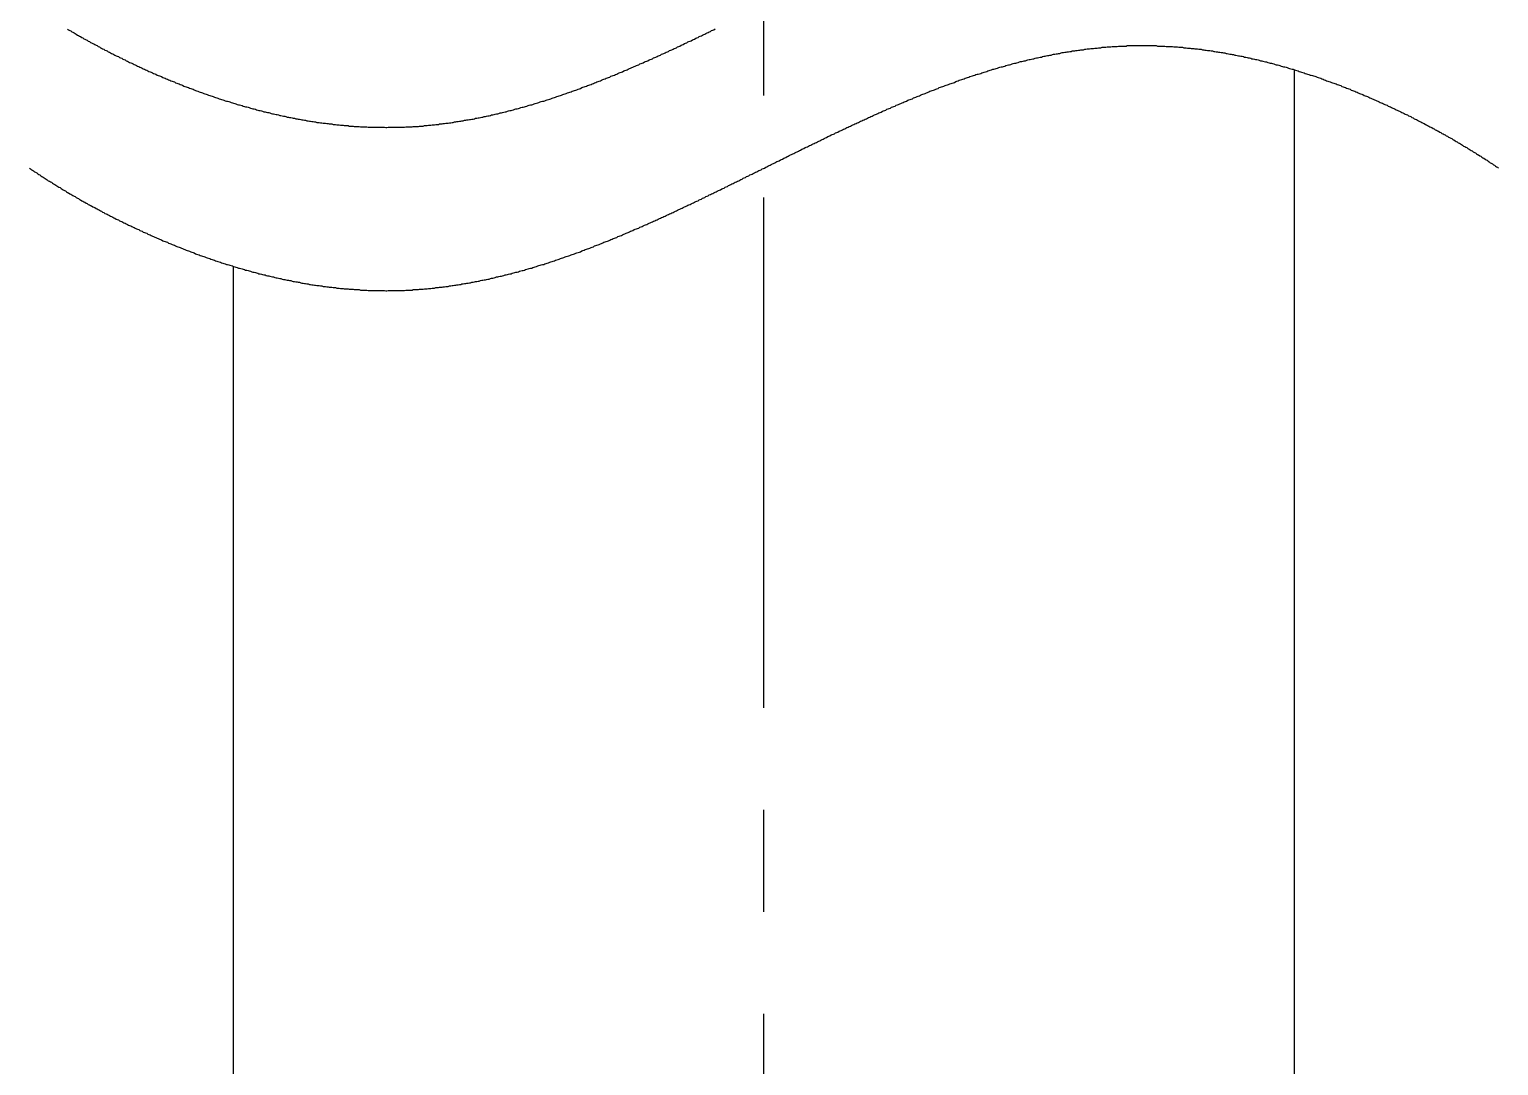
# Model space of a CAD drawing. Extents: x 41.8 to 100, y 120 to 187.8.
# Drawn here: x 71.929 to 75.529, y 160.211 to 162.751 of the extents above; entities that cross this region are included whole.
import ezdxf

# ---------------------------------------------------------------- set-up
doc = ezdxf.new("R2010")
doc.units = 0
doc.linetypes.add('CENTER', pattern=[2, 1.25, -0.25, 0.25, -0.25])
doc.layers.get('0').update_dxf_attribs({"linetype": 'CONTINUOUS'})
doc.layers.add('CENTER', color=1, linetype='CENTER')

msp = doc.modelspace()

# ---------------------------------------------------------------- linework, layer by layer
at = {"color": 7, "linetype": 'CONTINUOUS'}
for p, q in [((75.0288, 157.0376), (75.0288, 162.6515)), ((72.4288, 157.0376), (72.4288, 162.1701))]:
    msp.add_line(p, q, dxfattribs=at)
at = {"color": 3}
for points in [[(72.0225, 162.751, 0), (72.0251, 162.75, 0), (72.0278, 162.748, 0), (72.0304, 162.747, 0), (72.0331, 162.745, 0), (72.0357, 162.744, 0), (72.0384, 162.742, 0), (72.041, 162.741, 0), (72.0437, 162.739, 0), (72.0464, 162.737, 0), (72.0491, 162.736, 0), (72.0517, 162.734, 0), (72.0544, 162.733, 0), (72.0571, 162.731, 0), (72.0598, 162.73, 0), (72.0624, 162.728, 0), (72.0651, 162.727, 0), (72.0678, 162.725, 0), (72.0705, 162.724, 0), (72.0732, 162.722, 0), (72.0759, 162.721, 0), (72.0786, 162.719, 0), (72.0813, 162.718, 0), (72.084, 162.716, 0), (72.0867, 162.715, 0), (72.0894, 162.714, 0), (72.0921, 162.712, 0), (72.0948, 162.711, 0), (72.0975, 162.709, 0), (72.1003, 162.708, 0), (72.103, 162.706, 0), (72.1057, 162.705, 0), (72.1084, 162.703, 0), (72.1111, 162.702, 0), (72.1139, 162.7, 0), (72.1166, 162.699, 0), (72.1193, 162.698, 0), (72.1221, 162.696, 0), (72.1248, 162.695, 0), (72.1275, 162.693, 0), (72.1303, 162.692, 0), (72.133, 162.691, 0), (72.1358, 162.689, 0), (72.1385, 162.688, 0), (72.1413, 162.686, 0), (72.144, 162.685, 0), (72.1468, 162.684, 0), (72.1495, 162.682, 0), (72.1523, 162.681, 0), (72.155, 162.68, 0), (72.1578, 162.678, 0), (72.1606, 162.677, 0), (72.1633, 162.676, 0), (72.1661, 162.674, 0), (72.1689, 162.673, 0), (72.1717, 162.671, 0), (72.1744, 162.67, 0), (72.1772, 162.669, 0), (72.18, 162.668, 0), (72.1828, 162.666, 0), (72.1855, 162.665, 0), (72.1883, 162.664, 0), (72.1911, 162.662, 0), (72.1939, 162.661, 0), (72.1967, 162.66, 0), (72.1995, 162.658, 0), (72.2023, 162.657, 0), (72.2051, 162.656, 0), (72.2079, 162.654, 0), (72.2107, 162.653, 0), (72.2135, 162.652, 0), (72.2163, 162.651, 0), (72.2191, 162.649, 0), (72.2219, 162.648, 0), (72.2247, 162.647, 0), (72.2275, 162.646, 0), (72.2303, 162.644, 0), (72.2332, 162.643, 0), (72.236, 162.642, 0), (72.2388, 162.641, 0), (72.2416, 162.639, 0), (72.2444, 162.638, 0), (72.2473, 162.637, 0), (72.2501, 162.636, 0), (72.2529, 162.635, 0), (72.2558, 162.633, 0), (72.2586, 162.632, 0), (72.2614, 162.631, 0), (72.2643, 162.63, 0), (72.2671, 162.629, 0), (72.27, 162.627, 0), (72.2728, 162.626, 0), (72.2756, 162.625, 0), (72.2785, 162.624, 0), (72.2813, 162.623, 0), (72.2842, 162.622, 0), (72.287, 162.62, 0), (72.2899, 162.619, 0), (72.2928, 162.618, 0), (72.2956, 162.617, 0), (72.2985, 162.616, 0), (72.3013, 162.615, 0), (72.3042, 162.614, 0), (72.3071, 162.612, 0), (72.3099, 162.611, 0), (72.3128, 162.61, 0), (72.3157, 162.609, 0), (72.3186, 162.608, 0), (72.3214, 162.607, 0), (72.3243, 162.606, 0), (72.3272, 162.605, 0), (72.3301, 162.604, 0), (72.333, 162.603, 0), (72.3358, 162.601, 0), (72.3387, 162.6, 0), (72.3416, 162.599, 0), (72.3445, 162.598, 0), (72.3474, 162.597, 0), (72.3503, 162.596, 0), (72.3532, 162.595, 0), (72.3561, 162.594, 0), (72.359, 162.593, 0), (72.3619, 162.592, 0), (72.3648, 162.591, 0), (72.3677, 162.59, 0), (72.3706, 162.589, 0), (72.3735, 162.588, 0), (72.3765, 162.587, 0), (72.3794, 162.586, 0), (72.3823, 162.585, 0), (72.3852, 162.584, 0), (72.3881, 162.583, 0), (72.391, 162.582, 0), (72.394, 162.581, 0), (72.3969, 162.58, 0), (72.3998, 162.579, 0), (72.4028, 162.578, 0), (72.4057, 162.577, 0), (72.4086, 162.576, 0), (72.4115, 162.575, 0), (72.4145, 162.575, 0), (72.4174, 162.574, 0), (72.4204, 162.573, 0), (72.4233, 162.572, 0), (72.4262, 162.571, 0), (72.4292, 162.57, 0), (72.4321, 162.569, 0), (72.4351, 162.568, 0), (72.438, 162.567, 0), (72.441, 162.566, 0), (72.4439, 162.566, 0), (72.4469, 162.565, 0), (72.4499, 162.564, 0), (72.4528, 162.563, 0), (72.4558, 162.562, 0), (72.4587, 162.561, 0), (72.4617, 162.561, 0), (72.4647, 162.56, 0), (72.4676, 162.559, 0), (72.4706, 162.558, 0), (72.4736, 162.557, 0), (72.4765, 162.556, 0), (72.4795, 162.556, 0), (72.4825, 162.555, 0), (72.4855, 162.554, 0), (72.4885, 162.553, 0), (72.4914, 162.552, 0), (72.4944, 162.552, 0), (72.4974, 162.551, 0), (72.5004, 162.55, 0), (72.5034, 162.549, 0), (72.5064, 162.549, 0), (72.5093, 162.548, 0), (72.5123, 162.547, 0), (72.5153, 162.547, 0), (72.5183, 162.546, 0), (72.5213, 162.545, 0), (72.5243, 162.544, 0), (72.5273, 162.544, 0), (72.5303, 162.543, 0), (72.5333, 162.542, 0), (72.5363, 162.542, 0), (72.5393, 162.541, 0), (72.5423, 162.54, 0), (72.5453, 162.54, 0), (72.5483, 162.539, 0), (72.5514, 162.538, 0), (72.5544, 162.538, 0), (72.5574, 162.537, 0), (72.5604, 162.536, 0), (72.5634, 162.536, 0), (72.5664, 162.535, 0), (72.5695, 162.535, 0), (72.5725, 162.534, 0), (72.5755, 162.533, 0), (72.5785, 162.533, 0), (72.5815, 162.532, 0), (72.5846, 162.532, 0), (72.5876, 162.531, 0), (72.5906, 162.531, 0), (72.5937, 162.53, 0), (72.5967, 162.529, 0), (72.5997, 162.529, 0), (72.6027, 162.528, 0), (72.6058, 162.528, 0), (72.6088, 162.527, 0), (72.6119, 162.527, 0), (72.6149, 162.526, 0), (72.6179, 162.526, 0), (72.621, 162.525, 0), (72.624, 162.525, 0), (72.6271, 162.524, 0), (72.6301, 162.524, 0), (72.6331, 162.523, 0), (72.6362, 162.523, 0), (72.6392, 162.523, 0), (72.6423, 162.522, 0), (72.6453, 162.522, 0), (72.6484, 162.521, 0), (72.6514, 162.521, 0), (72.6545, 162.521, 0), (72.6575, 162.52, 0), (72.6606, 162.52, 0), (72.6637, 162.519, 0), (72.6667, 162.519, 0), (72.6698, 162.519, 0), (72.6728, 162.518, 0), (72.6759, 162.518, 0), (72.6789, 162.518, 0), (72.682, 162.517, 0), (72.6851, 162.517, 0), (72.6881, 162.517, 0), (72.6912, 162.516, 0), (72.6943, 162.516, 0), (72.6973, 162.516, 0), (72.7004, 162.515, 0), (72.7035, 162.515, 0), (72.7065, 162.515, 0), (72.7096, 162.515, 0), (72.7127, 162.514, 0), (72.7157, 162.514, 0), (72.7188, 162.514, 0), (72.7219, 162.514, 0), (72.7249, 162.513, 0), (72.728, 162.513, 0), (72.7311, 162.513, 0), (72.7342, 162.513, 0), (72.7372, 162.513, 0), (72.7403, 162.512, 0), (72.7434, 162.512, 0), (72.7465, 162.512, 0), (72.7495, 162.512, 0), (72.7526, 162.512, 0), (72.7557, 162.512, 0), (72.7588, 162.511, 0), (72.7618, 162.511, 0), (72.7649, 162.511, 0), (72.768, 162.511, 0), (72.7711, 162.511, 0), (72.7741, 162.511, 0), (72.7772, 162.511, 0), (72.7803, 162.511, 0), (72.7834, 162.511, 0), (72.7865, 162.511, 0), (72.7895, 162.511, 0), (72.7926, 162.511, 0), (72.7957, 162.511, 0), (72.7988, 162.511, 0), (72.8019, 162.51, 0), (72.8049, 162.51, 0), (72.808, 162.511, 0), (72.8111, 162.511, 0), (72.8142, 162.511, 0), (72.8173, 162.511, 0), (72.8203, 162.511, 0), (72.8234, 162.511, 0), (72.8265, 162.511, 0), (72.8296, 162.511, 0), (72.8327, 162.511, 0), (72.8357, 162.511, 0), (72.8388, 162.511, 0), (72.8419, 162.511, 0), (72.845, 162.511, 0), (72.848, 162.511, 0), (72.8511, 162.512, 0), (72.8542, 162.512, 0), (72.8573, 162.512, 0), (72.8603, 162.512, 0), (72.8634, 162.512, 0), (72.8665, 162.512, 0), (72.8696, 162.513, 0), (72.8726, 162.513, 0), (72.8757, 162.513, 0), (72.8788, 162.513, 0), (72.8819, 162.513, 0), (72.8849, 162.514, 0), (72.888, 162.514, 0), (72.8911, 162.514, 0), (72.8941, 162.514, 0), (72.8972, 162.515, 0), (72.9003, 162.515, 0), (72.9033, 162.515, 0), (72.9064, 162.516, 0), (72.9095, 162.516, 0), (72.9125, 162.516, 0), (72.9156, 162.517, 0), (72.9187, 162.517, 0), (72.9217, 162.517, 0), (72.9248, 162.518, 0), (72.9278, 162.518, 0), (72.9309, 162.518, 0), (72.9339, 162.519, 0), (72.937, 162.519, 0), (72.9401, 162.519, 0), (72.9431, 162.52, 0), (72.9462, 162.52, 0), (72.9492, 162.521, 0), (72.9523, 162.521, 0), (72.9553, 162.521, 0), (72.9584, 162.522, 0), (72.9614, 162.522, 0), (72.9645, 162.523, 0), (72.9675, 162.523, 0), (72.9706, 162.524, 0), (72.9736, 162.524, 0), (72.9766, 162.525, 0), (72.9797, 162.525, 0), (72.9827, 162.526, 0), (72.9858, 162.526, 0), (72.9888, 162.527, 0), (72.9918, 162.527, 0), (72.9949, 162.528, 0), (72.9979, 162.528, 0), (73.0009, 162.529, 0), (73.004, 162.529, 0), (73.007, 162.53, 0), (73.01, 162.53, 0), (73.0131, 162.531, 0), (73.0161, 162.531, 0), (73.0191, 162.532, 0), (73.0221, 162.533, 0), (73.0251, 162.533, 0), (73.0282, 162.534, 0), (73.0312, 162.534, 0), (73.0342, 162.535, 0), (73.0372, 162.536, 0), (73.0402, 162.536, 0), (73.0433, 162.537, 0), (73.0463, 162.537, 0), (73.0493, 162.538, 0), (73.0523, 162.539, 0), (73.0553, 162.539, 0), (73.0583, 162.54, 0), (73.0613, 162.541, 0), (73.0643, 162.541, 0), (73.0673, 162.542, 0), (73.0703, 162.543, 0), (73.0733, 162.544, 0), (73.0763, 162.544, 0), (73.0793, 162.545, 0), (73.0823, 162.546, 0), (73.0853, 162.546, 0), (73.0883, 162.547, 0), (73.0913, 162.548, 0), (73.0943, 162.549, 0), (73.0972, 162.549, 0), (73.1002, 162.55, 0), (73.1032, 162.551, 0), (73.1062, 162.552, 0), (73.1092, 162.552, 0), (73.1122, 162.553, 0), (73.1151, 162.554, 0), (73.1181, 162.555, 0), (73.1211, 162.556, 0), (73.1241, 162.556, 0), (73.127, 162.557, 0), (73.13, 162.558, 0), (73.133, 162.559, 0), (73.1359, 162.56, 0), (73.1389, 162.56, 0), (73.1419, 162.561, 0), (73.1448, 162.562, 0), (73.1478, 162.563, 0), (73.1507, 162.564, 0), (73.1537, 162.565, 0), (73.1566, 162.566, 0), (73.1596, 162.566, 0), (73.1625, 162.567, 0), (73.1655, 162.568, 0), (73.1684, 162.569, 0), (73.1714, 162.57, 0), (73.1743, 162.571, 0), (73.1773, 162.572, 0), (73.1802, 162.573, 0), (73.1832, 162.574, 0), (73.1861, 162.575, 0), (73.189, 162.575, 0), (73.192, 162.576, 0), (73.1949, 162.577, 0), (73.1978, 162.578, 0), (73.2008, 162.579, 0), (73.2037, 162.58, 0), (73.2066, 162.581, 0), (73.2095, 162.582, 0), (73.2125, 162.583, 0), (73.2154, 162.584, 0), (73.2183, 162.585, 0), (73.2212, 162.586, 0), (73.2242, 162.587, 0), (73.2271, 162.588, 0), (73.23, 162.589, 0), (73.2329, 162.59, 0), (73.2358, 162.591, 0), (73.2387, 162.592, 0), (73.2416, 162.593, 0), (73.2445, 162.594, 0), (73.2474, 162.595, 0), (73.2503, 162.596, 0), (73.2532, 162.597, 0), (73.2561, 162.598, 0), (73.259, 162.599, 0), (73.2619, 162.6, 0), (73.2648, 162.601, 0), (73.2677, 162.602, 0), (73.2706, 162.603, 0), (73.2735, 162.604, 0), (73.2764, 162.605, 0), (73.2793, 162.606, 0), (73.2822, 162.608, 0), (73.2851, 162.609, 0), (73.2879, 162.61, 0), (73.2908, 162.611, 0), (73.2937, 162.612, 0), (73.2966, 162.613, 0), (73.2994, 162.614, 0), (73.3023, 162.615, 0), (73.3052, 162.616, 0), (73.3081, 162.617, 0), (73.3109, 162.618, 0), (73.3138, 162.62, 0), (73.3167, 162.621, 0), (73.3195, 162.622, 0), (73.3224, 162.623, 0), (73.3253, 162.624, 0), (73.3281, 162.625, 0), (73.331, 162.626, 0), (73.3339, 162.628, 0), (73.3367, 162.629, 0), (73.3396, 162.63, 0), (73.3424, 162.631, 0), (73.3453, 162.632, 0), (73.3481, 162.633, 0), (73.351, 162.634, 0), (73.3538, 162.636, 0), (73.3567, 162.637, 0), (73.3595, 162.638, 0), (73.3624, 162.639, 0), (73.3652, 162.64, 0), (73.3681, 162.641, 0), (73.3709, 162.643, 0), (73.3737, 162.644, 0), (73.3766, 162.645, 0), (73.3794, 162.646, 0), (73.3823, 162.647, 0), (73.3851, 162.649, 0), (73.3879, 162.65, 0), (73.3908, 162.651, 0), (73.3936, 162.652, 0), (73.3964, 162.653, 0), (73.3993, 162.655, 0), (73.4021, 162.656, 0), (73.4049, 162.657, 0), (73.4077, 162.658, 0), (73.4106, 162.66, 0), (73.4134, 162.661, 0), (73.4162, 162.662, 0), (73.419, 162.663, 0), (73.4219, 162.664, 0), (73.4247, 162.666, 0), (73.4275, 162.667, 0), (73.4303, 162.668, 0), (73.4331, 162.669, 0), (73.4359, 162.671, 0), (73.4388, 162.672, 0), (73.4416, 162.673, 0), (73.4444, 162.674, 0), (73.4472, 162.676, 0), (73.45, 162.677, 0), (73.4528, 162.678, 0), (73.4556, 162.679, 0), (73.4584, 162.681, 0), (73.4612, 162.682, 0), (73.464, 162.683, 0), (73.4668, 162.684, 0), (73.4696, 162.686, 0), (73.4724, 162.687, 0), (73.4752, 162.688, 0), (73.478, 162.69, 0), (73.4808, 162.691, 0), (73.4836, 162.692, 0), (73.4864, 162.693, 0), (73.4892, 162.695, 0), (73.492, 162.696, 0), (73.4948, 162.697, 0), (73.4976, 162.699, 0), (73.5004, 162.7, 0), (73.5032, 162.701, 0), (73.506, 162.702, 0), (73.5088, 162.704, 0), (73.5116, 162.705, 0), (73.5144, 162.706, 0), (73.5172, 162.708, 0), (73.5199, 162.709, 0), (73.5227, 162.71, 0), (73.5255, 162.712, 0), (73.5283, 162.713, 0), (73.5311, 162.714, 0), (73.5339, 162.716, 0), (73.5367, 162.717, 0), (73.5394, 162.718, 0), (73.5422, 162.72, 0), (73.545, 162.721, 0), (73.5478, 162.722, 0), (73.5506, 162.723, 0), (73.5533, 162.725, 0), (73.5561, 162.726, 0), (73.5589, 162.727, 0), (73.5617, 162.729, 0), (73.5644, 162.73, 0), (73.5672, 162.731, 0), (73.57, 162.733, 0), (73.5728, 162.734, 0), (73.5755, 162.735, 0), (73.5783, 162.737, 0), (73.5811, 162.738, 0), (73.5839, 162.739, 0), (73.5866, 162.741, 0), (73.5894, 162.742, 0), (73.5922, 162.743, 0), (73.5949, 162.745, 0), (73.5977, 162.746, 0), (73.6005, 162.748, 0), (73.6033, 162.749, 0), (73.606, 162.75, 0), (73.6088, 162.752, 0)], [(71.9289, 162.411, 0), (71.9314, 162.409, 0), (71.934, 162.407, 0), (71.9365, 162.406, 0), (71.9391, 162.404, 0), (71.9417, 162.402, 0), (71.9442, 162.401, 0), (71.9468, 162.399, 0), (71.9494, 162.397, 0), (71.9519, 162.395, 0), (71.9545, 162.394, 0), (71.9571, 162.392, 0), (71.9597, 162.39, 0), (71.9623, 162.389, 0), (71.9648, 162.387, 0), (71.9674, 162.385, 0), (71.97, 162.384, 0), (71.9726, 162.382, 0), (71.9752, 162.38, 0), (71.9778, 162.379, 0), (71.9804, 162.377, 0), (71.983, 162.376, 0), (71.9856, 162.374, 0), (71.9883, 162.372, 0), (71.9909, 162.371, 0), (71.9935, 162.369, 0), (71.9961, 162.367, 0), (71.9987, 162.366, 0), (72.0014, 162.364, 0), (72.004, 162.363, 0), (72.0066, 162.361, 0), (72.0092, 162.359, 0), (72.0119, 162.358, 0), (72.0145, 162.356, 0), (72.0172, 162.355, 0), (72.0198, 162.353, 0), (72.0225, 162.351, 0), (72.0251, 162.35, 0), (72.0278, 162.348, 0), (72.0304, 162.347, 0), (72.0331, 162.345, 0), (72.0357, 162.344, 0), (72.0384, 162.342, 0), (72.041, 162.341, 0), (72.0437, 162.339, 0), (72.0464, 162.337, 0), (72.0491, 162.336, 0), (72.0517, 162.334, 0), (72.0544, 162.333, 0), (72.0571, 162.331, 0), (72.0598, 162.33, 0), (72.0624, 162.328, 0), (72.0651, 162.327, 0), (72.0678, 162.325, 0), (72.0705, 162.324, 0), (72.0732, 162.322, 0), (72.0759, 162.321, 0), (72.0786, 162.319, 0), (72.0813, 162.318, 0), (72.084, 162.316, 0), (72.0867, 162.315, 0), (72.0894, 162.314, 0), (72.0921, 162.312, 0), (72.0948, 162.311, 0), (72.0975, 162.309, 0), (72.1003, 162.308, 0), (72.103, 162.306, 0), (72.1057, 162.305, 0), (72.1084, 162.303, 0), (72.1111, 162.302, 0), (72.1139, 162.3, 0), (72.1166, 162.299, 0), (72.1193, 162.298, 0), (72.1221, 162.296, 0), (72.1248, 162.295, 0), (72.1275, 162.293, 0), (72.1303, 162.292, 0), (72.133, 162.291, 0), (72.1358, 162.289, 0), (72.1385, 162.288, 0), (72.1413, 162.286, 0), (72.144, 162.285, 0), (72.1468, 162.284, 0), (72.1495, 162.282, 0), (72.1523, 162.281, 0), (72.155, 162.28, 0), (72.1578, 162.278, 0), (72.1606, 162.277, 0), (72.1633, 162.276, 0), (72.1661, 162.274, 0), (72.1689, 162.273, 0), (72.1717, 162.271, 0), (72.1744, 162.27, 0), (72.1772, 162.269, 0), (72.18, 162.268, 0), (72.1828, 162.266, 0), (72.1855, 162.265, 0), (72.1883, 162.264, 0), (72.1911, 162.262, 0), (72.1939, 162.261, 0), (72.1967, 162.26, 0), (72.1995, 162.258, 0), (72.2023, 162.257, 0), (72.2051, 162.256, 0), (72.2079, 162.254, 0), (72.2107, 162.253, 0), (72.2135, 162.252, 0), (72.2163, 162.251, 0), (72.2191, 162.249, 0), (72.2219, 162.248, 0), (72.2247, 162.247, 0), (72.2275, 162.246, 0), (72.2303, 162.244, 0), (72.2332, 162.243, 0), (72.236, 162.242, 0), (72.2388, 162.241, 0), (72.2416, 162.239, 0), (72.2444, 162.238, 0), (72.2473, 162.237, 0), (72.2501, 162.236, 0), (72.2529, 162.235, 0), (72.2558, 162.233, 0), (72.2586, 162.232, 0), (72.2614, 162.231, 0), (72.2643, 162.23, 0), (72.2671, 162.229, 0), (72.27, 162.227, 0), (72.2728, 162.226, 0), (72.2756, 162.225, 0), (72.2785, 162.224, 0), (72.2813, 162.223, 0), (72.2842, 162.222, 0), (72.287, 162.22, 0), (72.2899, 162.219, 0), (72.2928, 162.218, 0), (72.2956, 162.217, 0), (72.2985, 162.216, 0), (72.3013, 162.215, 0), (72.3042, 162.214, 0), (72.3071, 162.212, 0), (72.3099, 162.211, 0), (72.3128, 162.21, 0), (72.3157, 162.209, 0), (72.3186, 162.208, 0), (72.3214, 162.207, 0), (72.3243, 162.206, 0), (72.3272, 162.205, 0), (72.3301, 162.204, 0), (72.333, 162.203, 0), (72.3358, 162.201, 0), (72.3387, 162.2, 0), (72.3416, 162.199, 0), (72.3445, 162.198, 0), (72.3474, 162.197, 0), (72.3503, 162.196, 0), (72.3532, 162.195, 0), (72.3561, 162.194, 0), (72.359, 162.193, 0), (72.3619, 162.192, 0), (72.3648, 162.191, 0), (72.3677, 162.19, 0), (72.3706, 162.189, 0), (72.3735, 162.188, 0), (72.3765, 162.187, 0), (72.3794, 162.186, 0), (72.3823, 162.185, 0), (72.3852, 162.184, 0), (72.3881, 162.183, 0), (72.391, 162.182, 0), (72.394, 162.181, 0), (72.3969, 162.18, 0), (72.3998, 162.179, 0), (72.4028, 162.178, 0), (72.4057, 162.177, 0), (72.4086, 162.176, 0), (72.4115, 162.175, 0), (72.4145, 162.175, 0), (72.4174, 162.174, 0), (72.4204, 162.173, 0), (72.4233, 162.172, 0), (72.4262, 162.171, 0), (72.4292, 162.17, 0), (72.4321, 162.169, 0), (72.4351, 162.168, 0), (72.438, 162.167, 0), (72.441, 162.166, 0), (72.4439, 162.166, 0), (72.4469, 162.165, 0), (72.4499, 162.164, 0), (72.4528, 162.163, 0), (72.4558, 162.162, 0), (72.4587, 162.161, 0), (72.4617, 162.161, 0), (72.4647, 162.16, 0), (72.4676, 162.159, 0), (72.4706, 162.158, 0), (72.4736, 162.157, 0), (72.4765, 162.156, 0), (72.4795, 162.156, 0), (72.4825, 162.155, 0), (72.4855, 162.154, 0), (72.4885, 162.153, 0), (72.4914, 162.152, 0), (72.4944, 162.152, 0), (72.4974, 162.151, 0), (72.5004, 162.15, 0), (72.5034, 162.149, 0), (72.5064, 162.149, 0), (72.5093, 162.148, 0), (72.5123, 162.147, 0), (72.5153, 162.147, 0), (72.5183, 162.146, 0), (72.5213, 162.145, 0), (72.5243, 162.144, 0), (72.5273, 162.144, 0), (72.5303, 162.143, 0), (72.5333, 162.142, 0), (72.5363, 162.142, 0), (72.5393, 162.141, 0), (72.5423, 162.14, 0), (72.5453, 162.14, 0), (72.5483, 162.139, 0), (72.5514, 162.138, 0), (72.5544, 162.138, 0), (72.5574, 162.137, 0), (72.5604, 162.136, 0), (72.5634, 162.136, 0), (72.5664, 162.135, 0), (72.5695, 162.135, 0), (72.5725, 162.134, 0), (72.5755, 162.133, 0), (72.5785, 162.133, 0), (72.5815, 162.132, 0), (72.5846, 162.132, 0), (72.5876, 162.131, 0), (72.5906, 162.131, 0), (72.5937, 162.13, 0), (72.5967, 162.129, 0), (72.5997, 162.129, 0), (72.6027, 162.128, 0), (72.6058, 162.128, 0), (72.6088, 162.127, 0), (72.6119, 162.127, 0), (72.6149, 162.126, 0), (72.6179, 162.126, 0), (72.621, 162.125, 0), (72.624, 162.125, 0), (72.6271, 162.124, 0), (72.6301, 162.124, 0), (72.6331, 162.123, 0), (72.6362, 162.123, 0), (72.6392, 162.123, 0), (72.6423, 162.122, 0), (72.6453, 162.122, 0), (72.6484, 162.121, 0), (72.6514, 162.121, 0), (72.6545, 162.121, 0), (72.6575, 162.12, 0), (72.6606, 162.12, 0), (72.6637, 162.119, 0), (72.6667, 162.119, 0), (72.6698, 162.119, 0), (72.6728, 162.118, 0), (72.6759, 162.118, 0), (72.6789, 162.118, 0), (72.682, 162.117, 0), (72.6851, 162.117, 0), (72.6881, 162.117, 0), (72.6912, 162.116, 0), (72.6943, 162.116, 0), (72.6973, 162.116, 0), (72.7004, 162.115, 0), (72.7035, 162.115, 0), (72.7065, 162.115, 0), (72.7096, 162.115, 0), (72.7127, 162.114, 0), (72.7157, 162.114, 0), (72.7188, 162.114, 0), (72.7219, 162.114, 0), (72.7249, 162.113, 0), (72.728, 162.113, 0), (72.7311, 162.113, 0), (72.7342, 162.113, 0), (72.7372, 162.113, 0), (72.7403, 162.112, 0), (72.7434, 162.112, 0), (72.7465, 162.112, 0), (72.7495, 162.112, 0), (72.7526, 162.112, 0), (72.7557, 162.112, 0), (72.7588, 162.111, 0), (72.7618, 162.111, 0), (72.7649, 162.111, 0), (72.768, 162.111, 0), (72.7711, 162.111, 0), (72.7741, 162.111, 0), (72.7772, 162.111, 0), (72.7803, 162.111, 0), (72.7834, 162.111, 0), (72.7865, 162.111, 0), (72.7895, 162.111, 0), (72.7926, 162.111, 0), (72.7957, 162.111, 0), (72.7988, 162.111, 0), (72.8019, 162.11, 0), (72.8049, 162.11, 0), (72.808, 162.111, 0), (72.8111, 162.111, 0), (72.8142, 162.111, 0), (72.8173, 162.111, 0), (72.8203, 162.111, 0), (72.8234, 162.111, 0), (72.8265, 162.111, 0), (72.8296, 162.111, 0), (72.8327, 162.111, 0), (72.8357, 162.111, 0), (72.8388, 162.111, 0), (72.8419, 162.111, 0), (72.845, 162.111, 0), (72.848, 162.111, 0), (72.8511, 162.112, 0), (72.8542, 162.112, 0), (72.8573, 162.112, 0), (72.8603, 162.112, 0), (72.8634, 162.112, 0), (72.8665, 162.112, 0), (72.8696, 162.113, 0), (72.8726, 162.113, 0), (72.8757, 162.113, 0), (72.8788, 162.113, 0), (72.8819, 162.113, 0), (72.8849, 162.114, 0), (72.888, 162.114, 0), (72.8911, 162.114, 0), (72.8941, 162.114, 0), (72.8972, 162.115, 0), (72.9003, 162.115, 0), (72.9033, 162.115, 0), (72.9064, 162.116, 0), (72.9095, 162.116, 0), (72.9125, 162.116, 0), (72.9156, 162.117, 0), (72.9187, 162.117, 0), (72.9217, 162.117, 0), (72.9248, 162.118, 0), (72.9278, 162.118, 0), (72.9309, 162.118, 0), (72.9339, 162.119, 0), (72.937, 162.119, 0), (72.9401, 162.119, 0), (72.9431, 162.12, 0), (72.9462, 162.12, 0), (72.9492, 162.121, 0), (72.9523, 162.121, 0), (72.9553, 162.121, 0), (72.9584, 162.122, 0), (72.9614, 162.122, 0), (72.9645, 162.123, 0), (72.9675, 162.123, 0), (72.9706, 162.124, 0), (72.9736, 162.124, 0), (72.9766, 162.125, 0), (72.9797, 162.125, 0), (72.9827, 162.126, 0), (72.9858, 162.126, 0), (72.9888, 162.127, 0), (72.9918, 162.127, 0), (72.9949, 162.128, 0), (72.9979, 162.128, 0), (73.0009, 162.129, 0), (73.004, 162.129, 0), (73.007, 162.13, 0), (73.01, 162.13, 0), (73.0131, 162.131, 0), (73.0161, 162.131, 0), (73.0191, 162.132, 0), (73.0221, 162.133, 0), (73.0251, 162.133, 0), (73.0282, 162.134, 0), (73.0312, 162.134, 0), (73.0342, 162.135, 0), (73.0372, 162.136, 0), (73.0402, 162.136, 0), (73.0433, 162.137, 0), (73.0463, 162.137, 0), (73.0493, 162.138, 0), (73.0523, 162.139, 0), (73.0553, 162.139, 0), (73.0583, 162.14, 0), (73.0613, 162.141, 0), (73.0643, 162.141, 0), (73.0673, 162.142, 0), (73.0703, 162.143, 0), (73.0733, 162.144, 0), (73.0763, 162.144, 0), (73.0793, 162.145, 0), (73.0823, 162.146, 0), (73.0853, 162.146, 0), (73.0883, 162.147, 0), (73.0913, 162.148, 0), (73.0943, 162.149, 0), (73.0972, 162.149, 0), (73.1002, 162.15, 0), (73.1032, 162.151, 0), (73.1062, 162.152, 0), (73.1092, 162.152, 0), (73.1122, 162.153, 0), (73.1151, 162.154, 0), (73.1181, 162.155, 0), (73.1211, 162.156, 0), (73.1241, 162.156, 0), (73.127, 162.157, 0), (73.13, 162.158, 0), (73.133, 162.159, 0), (73.1359, 162.16, 0), (73.1389, 162.16, 0), (73.1419, 162.161, 0), (73.1448, 162.162, 0), (73.1478, 162.163, 0), (73.1507, 162.164, 0), (73.1537, 162.165, 0), (73.1566, 162.166, 0), (73.1596, 162.166, 0), (73.1625, 162.167, 0), (73.1655, 162.168, 0), (73.1684, 162.169, 0), (73.1714, 162.17, 0), (73.1743, 162.171, 0), (73.1773, 162.172, 0), (73.1802, 162.173, 0), (73.1832, 162.174, 0), (73.1861, 162.175, 0), (73.189, 162.175, 0), (73.192, 162.176, 0), (73.1949, 162.177, 0), (73.1978, 162.178, 0), (73.2008, 162.179, 0), (73.2037, 162.18, 0), (73.2066, 162.181, 0), (73.2095, 162.182, 0), (73.2125, 162.183, 0), (73.2154, 162.184, 0), (73.2183, 162.185, 0), (73.2212, 162.186, 0), (73.2242, 162.187, 0), (73.2271, 162.188, 0), (73.23, 162.189, 0), (73.2329, 162.19, 0), (73.2358, 162.191, 0), (73.2387, 162.192, 0), (73.2416, 162.193, 0), (73.2445, 162.194, 0), (73.2474, 162.195, 0), (73.2503, 162.196, 0), (73.2532, 162.197, 0), (73.2561, 162.198, 0), (73.259, 162.199, 0), (73.2619, 162.2, 0), (73.2648, 162.201, 0), (73.2677, 162.202, 0), (73.2706, 162.203, 0), (73.2735, 162.204, 0), (73.2764, 162.205, 0), (73.2793, 162.206, 0), (73.2822, 162.208, 0), (73.285, 162.209, 0), (73.2879, 162.21, 0), (73.2908, 162.211, 0), (73.2937, 162.212, 0), (73.2966, 162.213, 0), (73.2994, 162.214, 0), (73.3023, 162.215, 0), (73.3052, 162.216, 0), (73.3081, 162.217, 0), (73.3109, 162.218, 0), (73.3138, 162.22, 0), (73.3167, 162.221, 0), (73.3195, 162.222, 0), (73.3224, 162.223, 0), (73.3253, 162.224, 0), (73.3281, 162.225, 0), (73.331, 162.226, 0), (73.3339, 162.228, 0), (73.3367, 162.229, 0), (73.3396, 162.23, 0), (73.3424, 162.231, 0), (73.3453, 162.232, 0), (73.3481, 162.233, 0), (73.351, 162.234, 0), (73.3538, 162.236, 0), (73.3567, 162.237, 0), (73.3595, 162.238, 0), (73.3624, 162.239, 0), (73.3652, 162.24, 0), (73.3681, 162.241, 0), (73.3709, 162.243, 0), (73.3737, 162.244, 0), (73.3766, 162.245, 0), (73.3794, 162.246, 0), (73.3823, 162.247, 0), (73.3851, 162.249, 0), (73.3879, 162.25, 0), (73.3908, 162.251, 0), (73.3936, 162.252, 0), (73.3964, 162.253, 0), (73.3993, 162.255, 0), (73.4021, 162.256, 0), (73.4049, 162.257, 0), (73.4077, 162.258, 0), (73.4106, 162.26, 0), (73.4134, 162.261, 0), (73.4162, 162.262, 0), (73.419, 162.263, 0), (73.4219, 162.264, 0), (73.4247, 162.266, 0), (73.4275, 162.267, 0), (73.4303, 162.268, 0), (73.4331, 162.269, 0), (73.4359, 162.271, 0), (73.4388, 162.272, 0), (73.4416, 162.273, 0), (73.4444, 162.274, 0), (73.4472, 162.276, 0), (73.45, 162.277, 0), (73.4528, 162.278, 0), (73.4556, 162.279, 0), (73.4584, 162.281, 0), (73.4612, 162.282, 0), (73.464, 162.283, 0), (73.4668, 162.284, 0), (73.4696, 162.286, 0), (73.4724, 162.287, 0), (73.4752, 162.288, 0), (73.478, 162.29, 0), (73.4808, 162.291, 0), (73.4836, 162.292, 0), (73.4864, 162.293, 0), (73.4892, 162.295, 0), (73.492, 162.296, 0), (73.4948, 162.297, 0), (73.4976, 162.299, 0), (73.5004, 162.3, 0), (73.5032, 162.301, 0), (73.506, 162.302, 0), (73.5088, 162.304, 0), (73.5116, 162.305, 0), (73.5144, 162.306, 0), (73.5172, 162.308, 0), (73.5199, 162.309, 0), (73.5227, 162.31, 0), (73.5255, 162.312, 0), (73.5283, 162.313, 0), (73.5311, 162.314, 0), (73.5339, 162.316, 0), (73.5367, 162.317, 0), (73.5394, 162.318, 0), (73.5422, 162.32, 0), (73.545, 162.321, 0), (73.5478, 162.322, 0), (73.5506, 162.323, 0), (73.5533, 162.325, 0), (73.5561, 162.326, 0), (73.5589, 162.327, 0), (73.5617, 162.329, 0), (73.5644, 162.33, 0), (73.5672, 162.331, 0), (73.57, 162.333, 0), (73.5728, 162.334, 0), (73.5755, 162.335, 0), (73.5783, 162.337, 0), (73.5811, 162.338, 0), (73.5839, 162.339, 0), (73.5866, 162.341, 0), (73.5894, 162.342, 0), (73.5922, 162.343, 0), (73.5949, 162.345, 0), (73.5977, 162.346, 0), (73.6005, 162.348, 0), (73.6033, 162.349, 0), (73.606, 162.35, 0), (73.6088, 162.352, 0), (73.6116, 162.353, 0), (73.6143, 162.354, 0), (73.6171, 162.356, 0), (73.6199, 162.357, 0), (73.6226, 162.358, 0), (73.6254, 162.36, 0), (73.6281, 162.361, 0), (73.6309, 162.362, 0), (73.6337, 162.364, 0), (73.6364, 162.365, 0), (73.6392, 162.366, 0), (73.642, 162.368, 0), (73.6447, 162.369, 0), (73.6475, 162.371, 0), (73.6503, 162.372, 0), (73.653, 162.373, 0), (73.6558, 162.375, 0), (73.6585, 162.376, 0), (73.6613, 162.377, 0), (73.6641, 162.379, 0), (73.6668, 162.38, 0), (73.6696, 162.381, 0), (73.6723, 162.383, 0), (73.6751, 162.384, 0), (73.6779, 162.386, 0), (73.6806, 162.387, 0), (73.6834, 162.388, 0), (73.6861, 162.39, 0), (73.6889, 162.391, 0), (73.6916, 162.392, 0), (73.6944, 162.394, 0), (73.6972, 162.395, 0), (73.6999, 162.396, 0), (73.7027, 162.398, 0), (73.7054, 162.399, 0), (73.7082, 162.401, 0), (73.7109, 162.402, 0), (73.7137, 162.403, 0), (73.7165, 162.405, 0), (73.7192, 162.406, 0), (73.722, 162.407, 0), (73.7247, 162.409, 0), (73.7275, 162.41, 0), (73.7302, 162.411, 0), (73.733, 162.413, 0), (73.7358, 162.414, 0), (73.7385, 162.416, 0), (73.7413, 162.417, 0), (73.744, 162.418, 0), (73.7468, 162.42, 0), (73.7495, 162.421, 0), (73.7523, 162.422, 0), (73.7551, 162.424, 0), (73.7578, 162.425, 0), (73.7606, 162.427, 0), (73.7633, 162.428, 0), (73.7661, 162.429, 0), (73.7689, 162.431, 0), (73.7716, 162.432, 0), (73.7744, 162.433, 0), (73.7771, 162.435, 0), (73.7799, 162.436, 0), (73.7826, 162.437, 0), (73.7854, 162.439, 0), (73.7882, 162.44, 0), (73.7909, 162.442, 0), (73.7937, 162.443, 0), (73.7964, 162.444, 0), (73.7992, 162.446, 0), (73.802, 162.447, 0), (73.8047, 162.448, 0), (73.8075, 162.45, 0), (73.8102, 162.451, 0), (73.813, 162.452, 0), (73.8158, 162.454, 0), (73.8185, 162.455, 0), (73.8213, 162.457, 0), (73.8241, 162.458, 0), (73.8268, 162.459, 0), (73.8296, 162.461, 0), (73.8324, 162.462, 0), (73.8351, 162.463, 0), (73.8379, 162.465, 0), (73.8407, 162.466, 0), (73.8434, 162.467, 0), (73.8462, 162.469, 0), (73.849, 162.47, 0), (73.8517, 162.471, 0), (73.8545, 162.473, 0), (73.8573, 162.474, 0), (73.86, 162.475, 0), (73.8628, 162.477, 0), (73.8656, 162.478, 0), (73.8683, 162.479, 0), (73.8711, 162.481, 0), (73.8739, 162.482, 0), (73.8766, 162.483, 0), (73.8794, 162.485, 0), (73.8822, 162.486, 0), (73.885, 162.488, 0), (73.8877, 162.489, 0), (73.8905, 162.49, 0), (73.8933, 162.492, 0), (73.8961, 162.493, 0), (73.8988, 162.494, 0), (73.9016, 162.495, 0), (73.9044, 162.497, 0), (73.9072, 162.498, 0), (73.91, 162.499, 0), (73.9127, 162.501, 0), (73.9155, 162.502, 0), (73.9183, 162.503, 0), (73.9211, 162.505, 0), (73.9239, 162.506, 0), (73.9267, 162.507, 0), (73.9294, 162.509, 0), (73.9322, 162.51, 0), (73.935, 162.511, 0), (73.9378, 162.513, 0), (73.9406, 162.514, 0), (73.9434, 162.515, 0), (73.9462, 162.517, 0), (73.9489, 162.518, 0), (73.9517, 162.519, 0), (73.9545, 162.52, 0), (73.9573, 162.522, 0), (73.9601, 162.523, 0), (73.9629, 162.524, 0), (73.9657, 162.526, 0), (73.9685, 162.527, 0), (73.9713, 162.528, 0), (73.9741, 162.529, 0), (73.9769, 162.531, 0), (73.9797, 162.532, 0), (73.9825, 162.533, 0), (73.9853, 162.535, 0), (73.9881, 162.536, 0), (73.9909, 162.537, 0), (73.9937, 162.538, 0), (73.9965, 162.54, 0), (73.9993, 162.541, 0), (74.0021, 162.542, 0), (74.0049, 162.543, 0), (74.0077, 162.545, 0), (74.0105, 162.546, 0), (74.0134, 162.547, 0), (74.0162, 162.548, 0), (74.019, 162.55, 0), (74.0218, 162.551, 0), (74.0246, 162.552, 0), (74.0274, 162.553, 0), (74.0302, 162.555, 0), (74.0331, 162.556, 0), (74.0359, 162.557, 0), (74.0387, 162.558, 0), (74.0415, 162.56, 0), (74.0444, 162.561, 0), (74.0472, 162.562, 0), (74.05, 162.563, 0), (74.0528, 162.565, 0), (74.0557, 162.566, 0), (74.0585, 162.567, 0), (74.0613, 162.568, 0), (74.0641, 162.569, 0), (74.067, 162.571, 0), (74.0698, 162.572, 0), (74.0726, 162.573, 0), (74.0755, 162.574, 0), (74.0783, 162.575, 0), (74.0812, 162.577, 0), (74.084, 162.578, 0), (74.0868, 162.579, 0), (74.0897, 162.58, 0), (74.0925, 162.581, 0), (74.0954, 162.583, 0), (74.0982, 162.584, 0), (74.1011, 162.585, 0), (74.1039, 162.586, 0), (74.1068, 162.587, 0), (74.1096, 162.588, 0), (74.1125, 162.59, 0), (74.1153, 162.591, 0), (74.1182, 162.592, 0), (74.121, 162.593, 0), (74.1239, 162.594, 0), (74.1267, 162.595, 0), (74.1296, 162.596, 0), (74.1325, 162.598, 0), (74.1353, 162.599, 0), (74.1382, 162.6, 0), (74.1411, 162.601, 0), (74.1439, 162.602, 0), (74.1468, 162.603, 0), (74.1497, 162.604, 0), (74.1525, 162.605, 0), (74.1554, 162.606, 0), (74.1583, 162.608, 0), (74.1612, 162.609, 0), (74.164, 162.61, 0), (74.1669, 162.611, 0), (74.1698, 162.612, 0), (74.1727, 162.613, 0), (74.1756, 162.614, 0), (74.1785, 162.615, 0), (74.1813, 162.616, 0), (74.1842, 162.617, 0), (74.1871, 162.618, 0), (74.19, 162.619, 0), (74.1929, 162.62, 0), (74.1958, 162.621, 0), (74.1987, 162.623, 0), (74.2016, 162.624, 0), (74.2045, 162.625, 0), (74.2074, 162.626, 0), (74.2103, 162.627, 0), (74.2132, 162.628, 0), (74.2161, 162.629, 0), (74.219, 162.63, 0), (74.2219, 162.631, 0), (74.2248, 162.632, 0), (74.2278, 162.633, 0), (74.2307, 162.634, 0), (74.2336, 162.635, 0), (74.2365, 162.636, 0), (74.2394, 162.637, 0), (74.2423, 162.638, 0), (74.2453, 162.639, 0), (74.2482, 162.64, 0), (74.2511, 162.641, 0), (74.254, 162.641, 0), (74.257, 162.642, 0), (74.2599, 162.643, 0), (74.2628, 162.644, 0), (74.2658, 162.645, 0), (74.2687, 162.646, 0), (74.2716, 162.647, 0), (74.2746, 162.648, 0), (74.2775, 162.649, 0), (74.2805, 162.65, 0), (74.2834, 162.651, 0), (74.2863, 162.652, 0), (74.2893, 162.653, 0), (74.2922, 162.653, 0), (74.2952, 162.654, 0), (74.2981, 162.655, 0), (74.3011, 162.656, 0), (74.3041, 162.657, 0), (74.307, 162.658, 0), (74.31, 162.659, 0), (74.3129, 162.659, 0), (74.3159, 162.66, 0), (74.3188, 162.661, 0), (74.3218, 162.662, 0), (74.3248, 162.663, 0), (74.3277, 162.664, 0), (74.3307, 162.664, 0), (74.3337, 162.665, 0), (74.3367, 162.666, 0), (74.3396, 162.667, 0), (74.3426, 162.668, 0), (74.3456, 162.668, 0), (74.3486, 162.669, 0), (74.3515, 162.67, 0), (74.3545, 162.671, 0), (74.3575, 162.672, 0), (74.3605, 162.672, 0), (74.3635, 162.673, 0), (74.3665, 162.674, 0), (74.3695, 162.674, 0), (74.3725, 162.675, 0), (74.3754, 162.676, 0), (74.3784, 162.677, 0), (74.3814, 162.677, 0), (74.3844, 162.678, 0), (74.3874, 162.679, 0), (74.3904, 162.679, 0), (74.3934, 162.68, 0), (74.3964, 162.681, 0), (74.3994, 162.681, 0), (74.4024, 162.682, 0), (74.4055, 162.683, 0), (74.4085, 162.683, 0), (74.4115, 162.684, 0), (74.4145, 162.685, 0), (74.4175, 162.685, 0), (74.4205, 162.686, 0), (74.4235, 162.687, 0), (74.4266, 162.687, 0), (74.4296, 162.688, 0), (74.4326, 162.688, 0), (74.4356, 162.689, 0), (74.4386, 162.69, 0), (74.4417, 162.69, 0), (74.4447, 162.691, 0), (74.4477, 162.691, 0), (74.4507, 162.692, 0), (74.4538, 162.692, 0), (74.4568, 162.693, 0), (74.4598, 162.694, 0), (74.4629, 162.694, 0), (74.4659, 162.695, 0), (74.4689, 162.695, 0), (74.472, 162.696, 0), (74.475, 162.696, 0), (74.4781, 162.697, 0), (74.4811, 162.697, 0), (74.4841, 162.698, 0), (74.4872, 162.698, 0), (74.4902, 162.698, 0), (74.4933, 162.699, 0), (74.4963, 162.699, 0), (74.4994, 162.7, 0), (74.5024, 162.7, 0), (74.5055, 162.701, 0), (74.5085, 162.701, 0), (74.5116, 162.701, 0), (74.5146, 162.702, 0), (74.5177, 162.702, 0), (74.5207, 162.703, 0), (74.5238, 162.703, 0), (74.5268, 162.703, 0), (74.5299, 162.704, 0), (74.533, 162.704, 0), (74.536, 162.704, 0), (74.5391, 162.705, 0), (74.5422, 162.705, 0), (74.5452, 162.705, 0), (74.5483, 162.706, 0), (74.5513, 162.706, 0), (74.5544, 162.706, 0), (74.5575, 162.707, 0), (74.5605, 162.707, 0), (74.5636, 162.707, 0), (74.5667, 162.707, 0), (74.5697, 162.708, 0), (74.5728, 162.708, 0), (74.5759, 162.708, 0), (74.579, 162.708, 0), (74.582, 162.709, 0), (74.5851, 162.709, 0), (74.5882, 162.709, 0), (74.5913, 162.709, 0), (74.5943, 162.709, 0), (74.5974, 162.71, 0), (74.6005, 162.71, 0), (74.6035, 162.71, 0), (74.6066, 162.71, 0), (74.6097, 162.71, 0), (74.6128, 162.71, 0), (74.6159, 162.71, 0), (74.6189, 162.711, 0), (74.622, 162.711, 0), (74.6251, 162.711, 0), (74.6282, 162.711, 0), (74.6312, 162.711, 0), (74.6343, 162.711, 0), (74.6374, 162.711, 0), (74.6405, 162.711, 0), (74.6436, 162.711, 0), (74.6466, 162.711, 0), (74.6497, 162.711, 0), (74.6528, 162.711, 0), (74.6559, 162.711, 0), (74.659, 162.711, 0), (74.662, 162.711, 0), (74.6651, 162.711, 0), (74.6682, 162.711, 0), (74.6713, 162.711, 0), (74.6744, 162.711, 0), (74.6774, 162.711, 0), (74.6805, 162.711, 0), (74.6836, 162.711, 0), (74.6867, 162.711, 0), (74.6897, 162.711, 0), (74.6928, 162.71, 0), (74.6959, 162.71, 0), (74.699, 162.71, 0), (74.7021, 162.71, 0), (74.7051, 162.71, 0), (74.7082, 162.71, 0), (74.7113, 162.71, 0), (74.7144, 162.709, 0), (74.7174, 162.709, 0), (74.7205, 162.709, 0), (74.7236, 162.709, 0), (74.7267, 162.709, 0), (74.7297, 162.709, 0), (74.7328, 162.708, 0), (74.7359, 162.708, 0), (74.7389, 162.708, 0), (74.742, 162.708, 0), (74.7451, 162.707, 0), (74.7482, 162.707, 0), (74.7512, 162.707, 0), (74.7543, 162.707, 0), (74.7574, 162.706, 0), (74.7604, 162.706, 0), (74.7635, 162.706, 0), (74.7665, 162.705, 0), (74.7696, 162.705, 0), (74.7727, 162.705, 0), (74.7757, 162.704, 0), (74.7788, 162.704, 0), (74.7819, 162.704, 0), (74.7849, 162.703, 0), (74.788, 162.703, 0), (74.791, 162.703, 0), (74.7941, 162.702, 0), (74.7971, 162.702, 0), (74.8002, 162.702, 0), (74.8032, 162.701, 0), (74.8063, 162.701, 0), (74.8094, 162.7, 0), (74.8124, 162.7, 0), (74.8155, 162.699, 0), (74.8185, 162.699, 0), (74.8215, 162.699, 0), (74.8246, 162.698, 0), (74.8276, 162.698, 0), (74.8307, 162.697, 0), (74.8337, 162.697, 0), (74.8368, 162.696, 0), (74.8398, 162.696, 0), (74.8428, 162.695, 0), (74.8459, 162.695, 0), (74.8489, 162.694, 0), (74.852, 162.694, 0), (74.855, 162.693, 0), (74.858, 162.693, 0), (74.8611, 162.692, 0), (74.8641, 162.692, 0), (74.8671, 162.691, 0), (74.8701, 162.69, 0), (74.8732, 162.69, 0), (74.8762, 162.689, 0), (74.8792, 162.689, 0), (74.8822, 162.688, 0), (74.8853, 162.688, 0), (74.8883, 162.687, 0), (74.8913, 162.686, 0), (74.8943, 162.686, 0), (74.8973, 162.685, 0), (74.9004, 162.685, 0), (74.9034, 162.684, 0), (74.9064, 162.683, 0), (74.9094, 162.683, 0), (74.9124, 162.682, 0), (74.9154, 162.681, 0), (74.9184, 162.681, 0), (74.9214, 162.68, 0), (74.9244, 162.679, 0), (74.9274, 162.679, 0), (74.9304, 162.678, 0), (74.9334, 162.677, 0), (74.9364, 162.677, 0), (74.9394, 162.676, 0), (74.9424, 162.675, 0), (74.9454, 162.674, 0), (74.9484, 162.674, 0), (74.9514, 162.673, 0), (74.9544, 162.672, 0), (74.9574, 162.671, 0), (74.9603, 162.671, 0), (74.9633, 162.67, 0), (74.9663, 162.669, 0), (74.9693, 162.668, 0), (74.9723, 162.668, 0), (74.9752, 162.667, 0), (74.9782, 162.666, 0), (74.9812, 162.665, 0), (74.9842, 162.664, 0), (74.9871, 162.664, 0), (74.9901, 162.663, 0), (74.9931, 162.662, 0), (74.996, 162.661, 0), (74.999, 162.66, 0), (75.002, 162.659, 0), (75.0049, 162.659, 0), (75.0079, 162.658, 0), (75.0108, 162.657, 0), (75.0138, 162.656, 0), (75.0167, 162.655, 0), (75.0197, 162.654, 0), (75.0227, 162.653, 0), (75.0256, 162.653, 0), (75.0285, 162.652, 0), (75.0315, 162.651, 0), (75.0344, 162.65, 0), (75.0374, 162.649, 0), (75.0403, 162.648, 0), (75.0433, 162.647, 0), (75.0462, 162.646, 0), (75.0491, 162.645, 0), (75.0521, 162.644, 0), (75.055, 162.643, 0), (75.0579, 162.642, 0), (75.0608, 162.641, 0), (75.0638, 162.64, 0), (75.0667, 162.639, 0), (75.0696, 162.639, 0), (75.0725, 162.638, 0), (75.0755, 162.637, 0), (75.0784, 162.636, 0), (75.0813, 162.635, 0), (75.0842, 162.634, 0), (75.0871, 162.633, 0), (75.09, 162.632, 0), (75.0929, 162.631, 0), (75.0958, 162.63, 0), (75.0987, 162.629, 0), (75.1016, 162.627, 0), (75.1045, 162.626, 0), (75.1074, 162.625, 0), (75.1103, 162.624, 0), (75.1132, 162.623, 0), (75.1161, 162.622, 0), (75.119, 162.621, 0), (75.1219, 162.62, 0), (75.1248, 162.619, 0), (75.1277, 162.618, 0), (75.1305, 162.617, 0), (75.1334, 162.616, 0), (75.1363, 162.615, 0), (75.1392, 162.614, 0), (75.1421, 162.613, 0), (75.1449, 162.611, 0), (75.1478, 162.61, 0), (75.1507, 162.609, 0), (75.1535, 162.608, 0), (75.1564, 162.607, 0), (75.1593, 162.606, 0), (75.1621, 162.605, 0), (75.165, 162.604, 0), (75.1678, 162.602, 0), (75.1707, 162.601, 0), (75.1735, 162.6, 0), (75.1764, 162.599, 0), (75.1792, 162.598, 0), (75.1821, 162.597, 0), (75.1849, 162.595, 0), (75.1878, 162.594, 0), (75.1906, 162.593, 0), (75.1935, 162.592, 0), (75.1963, 162.591, 0), (75.1991, 162.589, 0), (75.202, 162.588, 0), (75.2048, 162.587, 0), (75.2076, 162.586, 0), (75.2105, 162.585, 0), (75.2133, 162.583, 0), (75.2161, 162.582, 0), (75.2189, 162.581, 0), (75.2218, 162.58, 0), (75.2246, 162.578, 0), (75.2274, 162.577, 0), (75.2302, 162.576, 0), (75.233, 162.575, 0), (75.2358, 162.573, 0), (75.2386, 162.572, 0), (75.2414, 162.571, 0), (75.2443, 162.57, 0), (75.2471, 162.568, 0), (75.2499, 162.567, 0), (75.2527, 162.566, 0), (75.2555, 162.565, 0), (75.2582, 162.563, 0), (75.261, 162.562, 0), (75.2638, 162.561, 0), (75.2666, 162.559, 0), (75.2694, 162.558, 0), (75.2722, 162.557, 0), (75.275, 162.555, 0), (75.2778, 162.554, 0), (75.2805, 162.553, 0), (75.2833, 162.551, 0), (75.2861, 162.55, 0), (75.2889, 162.549, 0), (75.2916, 162.547, 0), (75.2944, 162.546, 0), (75.2972, 162.545, 0), (75.2999, 162.543, 0), (75.3027, 162.542, 0), (75.3054, 162.541, 0), (75.3082, 162.539, 0), (75.311, 162.538, 0), (75.3137, 162.537, 0), (75.3165, 162.535, 0), (75.3192, 162.534, 0), (75.322, 162.532, 0), (75.3247, 162.531, 0), (75.3275, 162.53, 0), (75.3302, 162.528, 0), (75.3329, 162.527, 0), (75.3357, 162.525, 0), (75.3384, 162.524, 0), (75.3411, 162.523, 0), (75.3439, 162.521, 0), (75.3466, 162.52, 0), (75.3493, 162.518, 0), (75.352, 162.517, 0), (75.3548, 162.515, 0), (75.3575, 162.514, 0), (75.3602, 162.512, 0), (75.3629, 162.511, 0), (75.3656, 162.51, 0), (75.3683, 162.508, 0), (75.371, 162.507, 0), (75.3737, 162.505, 0), (75.3764, 162.504, 0), (75.3791, 162.502, 0), (75.3818, 162.501, 0), (75.3845, 162.499, 0), (75.3872, 162.498, 0), (75.3899, 162.496, 0), (75.3926, 162.495, 0), (75.3953, 162.493, 0), (75.398, 162.492, 0), (75.4007, 162.49, 0), (75.4033, 162.489, 0), (75.406, 162.487, 0), (75.4087, 162.486, 0), (75.4114, 162.484, 0), (75.414, 162.483, 0), (75.4167, 162.481, 0), (75.4194, 162.48, 0), (75.422, 162.478, 0), (75.4247, 162.476, 0), (75.4273, 162.475, 0), (75.43, 162.473, 0), (75.4326, 162.472, 0), (75.4353, 162.47, 0), (75.4379, 162.469, 0), (75.4406, 162.467, 0), (75.4432, 162.465, 0), (75.4459, 162.464, 0), (75.4485, 162.462, 0), (75.4511, 162.461, 0), (75.4538, 162.459, 0), (75.4564, 162.457, 0), (75.459, 162.456, 0), (75.4616, 162.454, 0), (75.4643, 162.453, 0), (75.4669, 162.451, 0), (75.4695, 162.449, 0), (75.4721, 162.448, 0), (75.4747, 162.446, 0), (75.4773, 162.444, 0), (75.4799, 162.443, 0), (75.4825, 162.441, 0), (75.4851, 162.44, 0), (75.4877, 162.438, 0), (75.4903, 162.436, 0), (75.4929, 162.435, 0), (75.4955, 162.433, 0), (75.4981, 162.431, 0), (75.5007, 162.43, 0), (75.5032, 162.428, 0), (75.5058, 162.426, 0), (75.5084, 162.424, 0), (75.511, 162.423, 0), (75.5135, 162.421, 0), (75.5161, 162.419, 0), (75.5186, 162.418, 0), (75.5212, 162.416, 0), (75.5238, 162.414, 0), (75.5263, 162.413, 0), (75.5289, 162.411, 0)]]:
    msp.add_polyline3d(points, dxfattribs=at)
at = {"layer": 'CENTER', "color": 1, "linetype": 'CENTER'}
msp.add_line((73.7288, 145.0885), (73.7288, 164.1939), dxfattribs=at)

doc.saveas('drawing.dxf')
